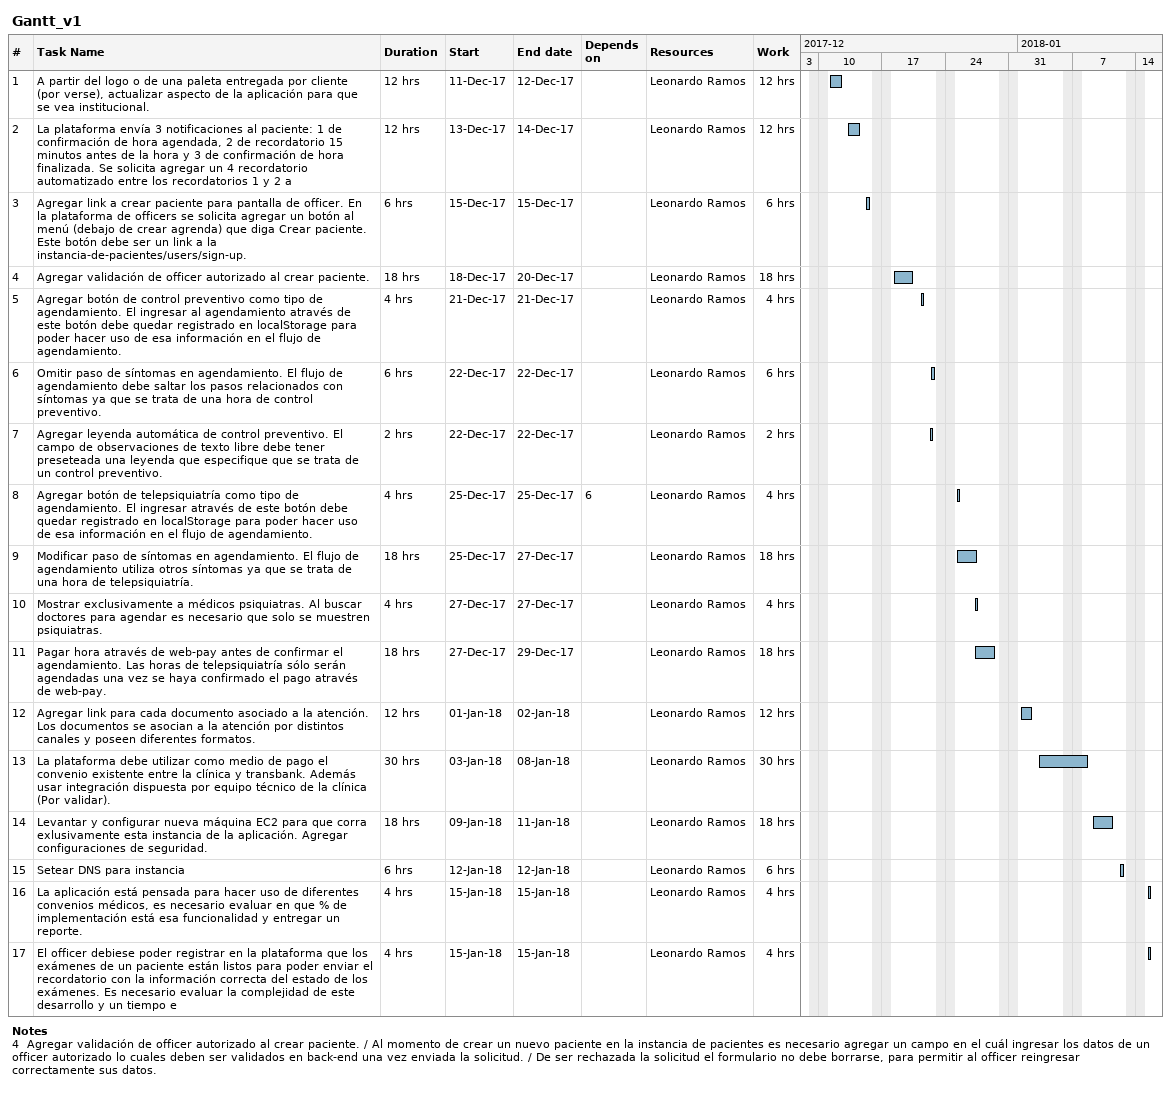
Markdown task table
Gantt_v1

| ID | Task | Duration | Start | Finish | Predecessors | Resources | Work (h) |
|---|---|---|---|---|---|---|---|
| 1 | A partir del logo o de una paleta entregada por cliente (por verse), actualizar aspecto de la aplicación para que se vea institucional. | 12h | 2017-12-11 | 2017-12-12 |  | Leonardo Ramos | 12 |
| 2 | La plataforma envía 3 notificaciones al paciente: 1 de confirmación de hora agendada, 2 de recordatorio 15 minutos antes de la hora y 3 de confirmación de hora finalizada. Se solicita agregar un 4 recordatorio automatizado entre los recordatorios 1 y 2 a | 12h | 2017-12-13 | 2017-12-14 |  | Leonardo Ramos | 12 |
| 3 | Agregar link a crear paciente para pantalla de officer. En la plataforma de officers se solicita agregar un botón al menú (debajo de crear agrenda) que diga Crear paciente. Este botón debe ser un link a la instancia-de-pacientes/users/sign-up. | 6h | 2017-12-15 | 2017-12-15 |  | Leonardo Ramos | 6 |
| 4 | Agregar validación de officer autorizado al crear paciente. | 18h | 2017-12-18 | 2017-12-20 |  | Leonardo Ramos | 18 |
| 5 | Agregar botón de control preventivo como tipo de agendamiento. El ingresar al agendamiento através de este botón debe quedar registrado en localStorage para poder hacer uso de esa información en el flujo de agendamiento. | 4h | 2017-12-21 | 2017-12-21 |  | Leonardo Ramos | 4 |
| 6 | Omitir paso de síntomas en agendamiento. El flujo de agendamiento debe saltar los pasos relacionados con síntomas ya que se trata de una hora de control preventivo. | 6h | 2017-12-22 | 2017-12-22 |  | Leonardo Ramos | 6 |
| 7 | Agregar leyenda automática de control preventivo. El campo de observaciones de texto libre debe tener preseteada una leyenda que especifique que se trata de un control preventivo. | 2h | 2017-12-22 | 2017-12-22 |  | Leonardo Ramos | 2 |
| 8 | Agregar botón de telepsiquiatría como tipo de agendamiento. El ingresar através de este botón debe quedar registrado en localStorage para poder hacer uso de esa información en el flujo de agendamiento. | 4h | 2017-12-25 | 2017-12-25 | 6 | Leonardo Ramos | 4 |
| 9 | Modificar paso de síntomas en agendamiento. El flujo de agendamiento utiliza otros síntomas ya que se trata de una hora de telepsiquiatría. | 18h | 2017-12-25 | 2017-12-27 |  | Leonardo Ramos | 18 |
| 10 | Mostrar exclusivamente a médicos psiquiatras. Al buscar doctores para agendar es necesario que solo se muestren psiquiatras. | 4h | 2017-12-27 | 2017-12-27 |  | Leonardo Ramos | 4 |
| 11 | Pagar hora através de web-pay antes de confirmar el agendamiento. Las horas de telepsiquiatría sólo serán agendadas una vez se haya confirmado el pago através de web-pay. | 18h | 2017-12-27 | 2017-12-29 |  | Leonardo Ramos | 18 |
| 12 | Agregar link para cada documento asociado a la atención. Los documentos se asocian a la atención por distintos canales y poseen diferentes formatos. | 12h | 2018-01-01 | 2018-01-02 |  | Leonardo Ramos | 12 |
| 13 | La plataforma debe utilizar como medio de pago el convenio existente entre la clínica y transbank. Además usar integración dispuesta por equipo técnico de la clínica (Por validar). | 30h | 2018-01-03 | 2018-01-08 |  | Leonardo Ramos | 30 |
| 14 | Levantar y configurar nueva máquina EC2 para que corra exlusivamente esta instancia de la aplicación. Agregar configuraciones de seguridad. | 18h | 2018-01-09 | 2018-01-11 |  | Leonardo Ramos | 18 |
| 15 | Setear DNS para instancia | 6h | 2018-01-12 | 2018-01-12 |  | Leonardo Ramos | 6 |
| 16 | La aplicación está pensada para hacer uso de diferentes convenios médicos, es necesario evaluar en que % de implementación está esa funcionalidad y entregar un reporte. | 4h | 2018-01-15 | 2018-01-15 |  | Leonardo Ramos | 4 |
| 17 | El officer debiese poder registrar en la plataforma que los exámenes de un paciente están listos para poder enviar el recordatorio con la información correcta del estado de los exámenes. Es necesario evaluar la complejidad de este desarrollo y un tiempo e | 4h | 2018-01-15 | 2018-01-15 |  | Leonardo Ramos | 4 |

Notes
- 4: Agregar validación de officer autorizado al crear paciente. / Al momento de crear un nuevo paciente en la instancia de pacientes es necesario agregar un campo en el cuál ingresar los datos de un officer autorizado lo cuales deben ser validados en back-end una vez enviada la solicitud. / De ser rechazada la solicitud el formulario no debe borrarse, para permitir al officer reingresar correctamente sus datos.
